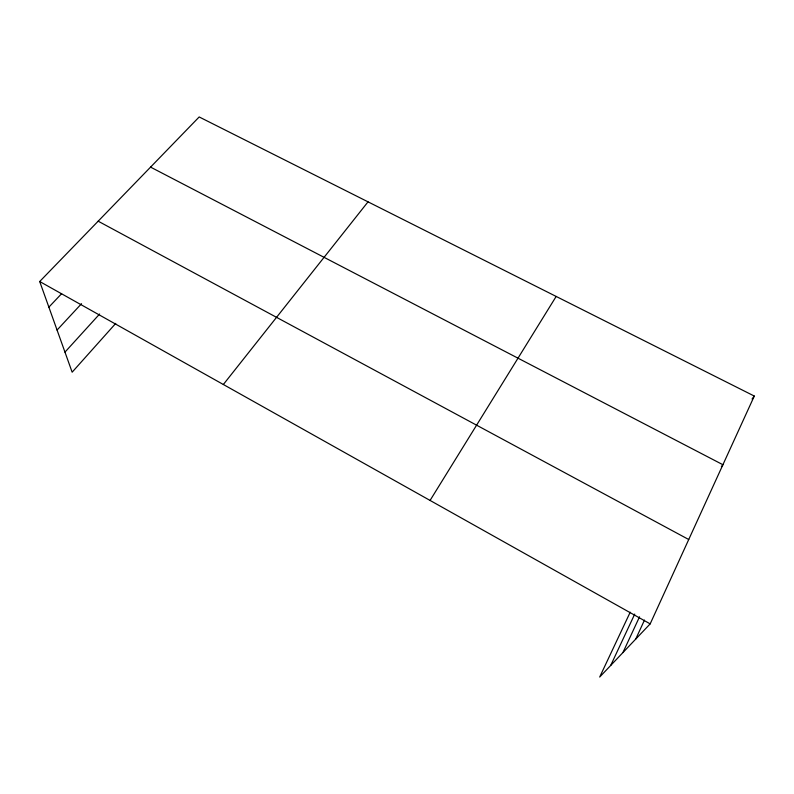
<?xml version="1.0" encoding="UTF-8"?>
<svg xmlns="http://www.w3.org/2000/svg" width="794" height="794" viewBox="0 0 794 794"><rect width="100%" height="100%" fill="white"/><g stroke="black" fill="none" stroke-linecap="round" stroke-linejoin="round"><path stroke-width="1.19" d="M630.218 612.184L599.688 677.044L650.177 623.876L754.3 396.057L199.185 116.956L39.7 281.513L72.145 372.188L115.735 323.396M635.716 639.101L644.49 620.064M622.923 652.579L639.537 616.809M610.705 665.441L634.734 614.08M430.07 500.438L556.167 296.44M752.057 398.995L754.3 396.057M223.342 384.504L368.029 201.845M721.389 466.624L722.917 464.728L150.572 167.117M64.959 352.129L99.617 314.017M57.069 330.056L81.534 303.685M48.871 307.149L61.624 293.681M98.168 221.189L688.735 539.523M39.7 281.513L650.177 623.876"/></g></svg>
